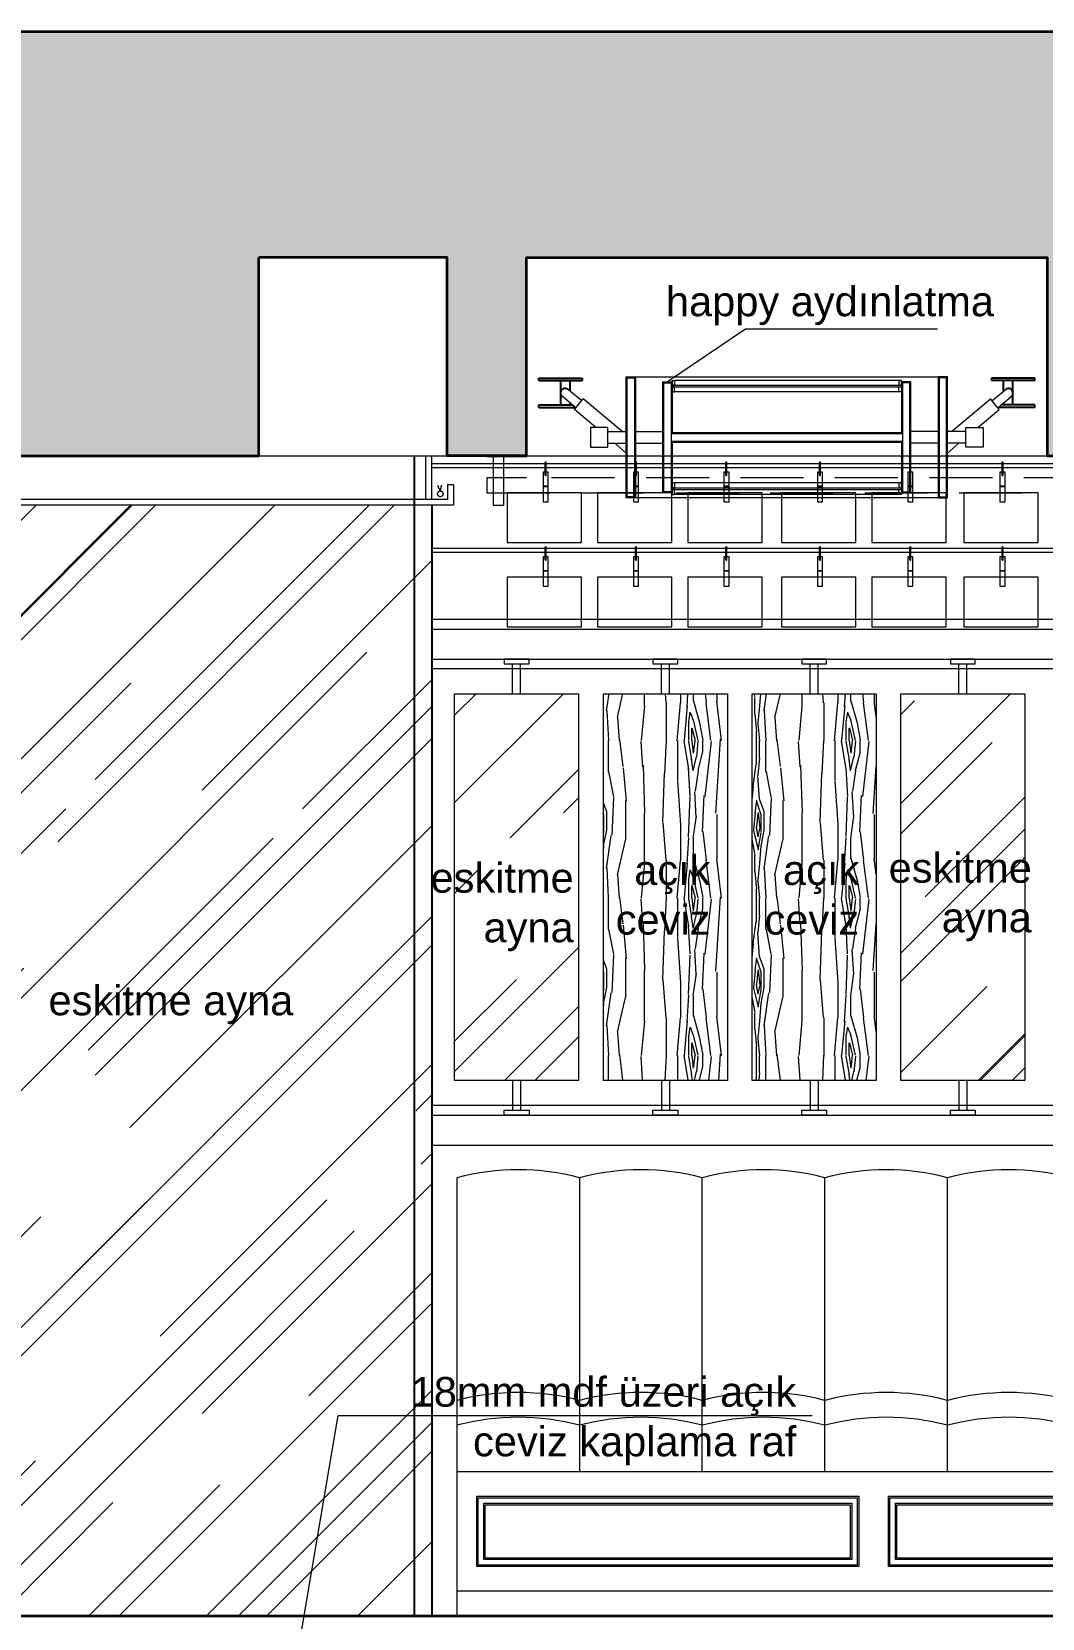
# Model space of a CAD drawing. Header units: millimetres. Extents: x 54215 to 67697, y 23496 to 56611.
# Drawn here: x 56216.8 to 56420.6, y 40920 to 41240 of the extents above; entities that cross this region are included whole.
import ezdxf

# ---------------------------------------------------------------- set-up
doc = ezdxf.new("R2010")
doc.units = ezdxf.units.MM
doc.linetypes.add('DASHED', pattern=[19.05, 12.7, -6.35])
for name, color, linetype, lineweight in [('- 0.25', 43, 'Continuous', 25), ('no3_ahsap gorunus arka ince', 53, 'Continuous', 15), ('no3_ahsap gorunus arka kalın', 43, 'Continuous', 15), ('no3_ahsap gorunus on ince', 32, 'Continuous', 13), ('no3_cam gorunus arka', 140, 'Continuous', 13), ('no3_cam gorunus on', 142, 'Continuous', 15), ('no3_duvar kaplama', 8, 'Continuous', 0), ('no3_duvar mevcut', 4, 'Continuous', 35), ('no3_döşeme kaplama', 8, 'Continuous', 0), ('no3_kutu profil gorunus', 8, 'Continuous', 0), ('no3_kutuprofil kesit', 74, 'Continuous', 18), ('no3_led doseme', 50, 'FENCELINE1', 0), ('no3_tavan aydınlatma', 50, 'Continuous', 13), ('no3_tefriş arka ince', 65, 'Continuous', 13), ('no3_yazı duvar', 152, 'Continuous', 0)]:
    doc.layers.add(name, color=color, linetype=linetype, lineweight=lineweight)
doc.layers.add('0 rölöve', color=7, linetype='Continuous', true_color=0xf1380e)
doc.layers.add('no3_alçıpan kesit', color=7, linetype='Continuous', lineweight=20, true_color=0xf5003d)
doc.layers.add('no3_tefriş ön ince', color=7, linetype='Continuous', lineweight=18, true_color=0x8c1aff)
doc.styles.get("Standard").update_dxf_attribs({"font": 'arial.ttf'})
doc.styles.add('style1', font='arial.ttf', dxfattribs={"height": 20})
doc.linetypes.add('FENCELINE1', pattern='A,0.25,-0.1,[133,ltypeshp.shx,S=0.1,R=0,X=-0.1,Y=0],-0.1,1', length=1.45)

# ---------------------------------------------------------------- blocks, each defined once
blk = doc.blocks.new('FAWETUK')
at = {"layer": 'no3_ahsap gorunus arka kalın'}
blk.add_lwpolyline([(10086.08, 17304.68), (10111.08, 17304.68), (10111.08, 17226.68), (10086.08, 17226.68)], close=True, dxfattribs=at)
at = {"layer": 'no3_kutuprofil kesit'}
for p, q in [((10097.78, 17304.68), (10097.78, 17310.68)), ((10099.38, 17304.68), (10099.38, 17310.68)), ((10097.78, 17226.68), (10097.78, 17220.68)), ((10099.38, 17226.68), (10099.38, 17220.68))]:
    blk.add_line(p, q, dxfattribs=at)
for points in [[(10096.08, 17310.68), (10101.08, 17310.68), (10101.08, 17311.68), (10096.08, 17311.68)], [(10096.08, 17220.68), (10101.08, 17220.68), (10101.08, 17219.68), (10096.08, 17219.68)]]:
    blk.add_lwpolyline(points, close=True, dxfattribs=at)
blk = doc.blocks.new('sfertkıkl')
at = {"layer": 'no3_duvar kaplama'}
for points in [[(3755.31, 3906.44), (3832.31, 3906.44), (3832.31, 3892.26), (3755.31, 3892.26)], [(3838.31, 3906.44), (3917.31, 3906.44), (3917.31, 3892.26), (3838.31, 3892.26)], [(3755.61, 3906.14), (3832.01, 3906.14), (3832.01, 3892.56), (3755.61, 3892.56)], [(3756.71, 3905.03), (3830.9, 3905.03), (3830.9, 3893.66), (3756.71, 3893.66)], [(3757.01, 3904.73), (3830.6, 3904.73), (3830.6, 3893.96), (3757.01, 3893.96)], [(3838.61, 3906.14), (3917.01, 3906.14), (3917.01, 3892.56), (3838.61, 3892.56)], [(3839.72, 3905.03), (3915.9, 3905.03), (3915.9, 3893.66), (3839.72, 3893.66)], [(3840.02, 3904.73), (3915.6, 3904.73), (3915.6, 3893.96), (3840.02, 3893.96)]]:
    blk.add_lwpolyline(points, close=True, dxfattribs=at)
at = {"layer": 'no3_tefriş ön ince'}
for p, q in [((3751.3, 3970.65), (3751.3, 3911.44)), ((3776.03, 3970.65), (3776.03, 3925.75)), ((3800.77, 3925.75), (3800.77, 3970.65)), ((3825.5, 3925.75), (3825.5, 3970.65)), ((3850.23, 3925.75), (3850.23, 3970.65)), ((3776.03, 3925.75), (3776.03, 3911.44)), ((3800.77, 3911.44), (3800.77, 3925.75)), ((3825.5, 3911.44), (3825.5, 3925.75)), ((3850.23, 3911.44), (3850.23, 3925.75)), ((3751.3, 3911.44), (4344.83, 3911.44)), ((3751.3, 3911.44), (3751.3, 3882.26)), ((4344.83, 3887.26), (3751.3, 3887.26))]:
    blk.add_line(p, q, dxfattribs=at)
for centre in [(3763.67, 3923.79), (3788.4, 3923.79), (3813.13, 3923.79), (3837.86, 3923.79), (3862.59, 3923.79), (3763.67, 3878.88), (3788.4, 3878.88), (3813.13, 3878.88), (3837.86, 3878.88), (3862.59, 3878.88), (3763.67, 3873.88), (3788.4, 3873.88), (3813.13, 3873.88), (3837.86, 3873.88), (3862.59, 3873.88)]:
    blk.add_arc(centre, 48.47, 75.219, 104.781, dxfattribs=at)
blk = doc.blocks.new('foto')
at = {"layer": 'no3_tefriş arka ince'}
for p, q in [((10116.64, 17348.73), (10116.64, 17351.29)), ((10116.84, 17348.73), (10116.84, 17351.29)), ((10117.25, 17346.53), (10116.23, 17346.53)), ((10117.25, 17346.43), (10116.23, 17346.43))]:
    blk.add_line(p, q, dxfattribs=at)
for points in [[(10117.25, 17349.36), (10116.23, 17349.36), (10116.23, 17343.41), (10117.25, 17343.41)], [(10108.95, 17345.21), (10108.95, 17335.21), (10123.95, 17335.21), (10123.95, 17345.21)]]:
    blk.add_lwpolyline(points, close=True, dxfattribs=at)
for centre, start, end in [((10116.74, 17351.29), 0, 180), ((10116.74, 17348.73), 180, 0)]:
    blk.add_arc(centre, 0.1, start, end, dxfattribs=at)
blk = doc.blocks.new('fe4ryvkukm')
for p, q in [((10581.13, 17423.32), (10581.13, 17423.82)), ((10581.13, 17423.82), (10589.85, 17423.82)), ((10589.85, 17423.82), (10589.85, 17423.32)), ((10672.41, 17423.82), (10672.41, 17423.32)), ((10681.13, 17423.82), (10672.41, 17423.82)), ((10681.13, 17423.32), (10681.13, 17423.82)), ((10581.13, 17423.32), (10589.85, 17423.32)), ((10585.53, 17418.4), (10585.53, 17423.32)), ((10587.43, 17421.17), (10587.43, 17423.32)), ((10681.13, 17423.32), (10672.41, 17423.32)), ((10674.83, 17421.17), (10674.83, 17423.32)), ((10676.73, 17418.4), (10676.73, 17423.32)), ((10581.13, 17417.9), (10581.13, 17418.4)), ((10581.13, 17418.4), (10587.92, 17418.4)), ((10581.13, 17417.9), (10581.13, 17418.4)), ((10581.13, 17417.9), (10588.52, 17417.9)), ((10587.43, 17418.4), (10587.43, 17418.81)), ((10681.13, 17417.9), (10673.74, 17417.9)), ((10681.13, 17418.4), (10674.34, 17418.4)), ((10674.83, 17418.4), (10674.83, 17418.81)), ((10681.13, 17417.9), (10681.13, 17418.4)), ((10681.13, 17417.9), (10681.13, 17418.4)), ((10654.25, 17401.65), (10654.25, 17401.35))]:
    blk.add_line(p, q)
for centre, start, end in [((10586.42, 17420.83), 48.6371, 233.2468), ((10675.84, 17420.83), 306.7532, 131.3629)]:
    blk.add_arc(centre, 0.906, start, end)
at = {"layer": 'no3_cam gorunus arka'}
for p, q in [((10608.01, 17422.35), (10654.25, 17422.35)), ((10608.01, 17422.05), (10654.25, 17422.05)), ((10608.01, 17401.65), (10654.25, 17401.65)), ((10608.01, 17401.35), (10654.25, 17401.35))]:
    blk.add_line(p, q, dxfattribs=at)
at = {"layer": 'no3_kutu profil gorunus'}
for p, q in [((10653.75, 17423.35), (10608.51, 17423.35)), ((10653.75, 17421.05), (10608.51, 17421.05)), ((10653.75, 17402.65), (10608.51, 17402.65)), ((10653.75, 17400.35), (10608.51, 17400.35))]:
    blk.add_line(p, q, dxfattribs=at)
blk.add_lwpolyline([(10598.96, 17424.05), (10663.3, 17424.05), (10663.3, 17399.65), (10598.96, 17399.65)], close=True, dxfattribs=at)
at = {"layer": 'no3_kutuprofil kesit'}
for p, q in [((10608.01, 17423.05), (10608.01, 17422.55)), ((10607.81, 17412.8), (10654.45, 17412.8)), ((10607.81, 17412.6), (10654.45, 17412.6)), ((10607.81, 17411.1), (10654.45, 17411.1)), ((10607.81, 17410.9), (10654.45, 17410.9))]:
    blk.add_line(p, q, dxfattribs=at)
for points in [[(10598.76, 17424.05), (10600.64, 17424.05), (10600.64, 17399.65), (10598.76, 17399.65)], [(10598.96, 17423.85), (10600.44, 17423.85), (10600.44, 17399.85), (10598.96, 17399.85)], [(10663.5, 17424.05), (10661.62, 17424.05), (10661.62, 17399.65), (10663.5, 17399.65)], [(10663.3, 17423.85), (10661.82, 17423.85), (10661.82, 17399.85), (10663.3, 17399.85)], [(10606.34, 17422.85), (10607.81, 17422.85), (10607.81, 17400.85), (10606.34, 17400.85)], [(10608.01, 17422.35), (10608.01, 17423.35), (10608.51, 17423.35), (10608.51, 17422.35)], [(10608.01, 17422.05), (10608.01, 17421.05), (10608.51, 17421.05), (10608.51, 17422.05)], [(10654.25, 17422.35), (10654.25, 17423.35), (10653.75, 17423.35), (10653.75, 17422.35)], [(10654.25, 17422.05), (10654.25, 17421.05), (10653.75, 17421.05), (10653.75, 17422.05)], [(10655.92, 17422.85), (10654.45, 17422.85), (10654.45, 17400.85), (10655.92, 17400.85)], [(10608.01, 17401.65), (10608.01, 17402.65), (10608.51, 17402.65), (10608.51, 17401.65)], [(10608.01, 17401.35), (10608.01, 17400.35), (10608.51, 17400.35), (10608.51, 17401.35)], [(10654.25, 17401.65), (10654.25, 17402.65), (10653.75, 17402.65), (10653.75, 17401.65)], [(10654.25, 17401.35), (10654.25, 17400.35), (10653.75, 17400.35), (10653.75, 17401.35)]]:
    blk.add_lwpolyline(points, close=True, dxfattribs=at)
for points in [[(10608.01, 17411.1), (10608.01, 17400.65), (10606.14, 17400.65), (10606.14, 17423.05), (10608.01, 17423.05), (10608.01, 17412.6)], [(10654.25, 17411.1), (10654.25, 17400.65), (10656.12, 17400.65), (10656.12, 17423.05), (10654.25, 17423.05), (10654.25, 17412.6)]]:
    blk.add_lwpolyline(points, dxfattribs=at)
at = {"layer": 'no3_tavan aydınlatma'}
for p, q in [((10589.77, 17419.21), (10586.86, 17421.64)), ((10672.49, 17419.21), (10675.4, 17421.64)), ((10588.61, 17417.83), (10585.88, 17420.11)), ((10588.29, 17417.44), (10590.09, 17419.6)), ((10592.59, 17413.85), (10588.29, 17417.44)), ((10597.93, 17413.05), (10590.09, 17419.6)), ((10664.33, 17413.05), (10672.17, 17419.6)), ((10669.67, 17413.85), (10673.97, 17417.44)), ((10673.97, 17417.44), (10672.17, 17419.6)), ((10673.65, 17417.83), (10676.38, 17420.11)), ((10595.04, 17413.85), (10591.54, 17413.85)), ((10591.54, 17413.85), (10591.54, 17409.85)), ((10595.04, 17409.85), (10595.04, 17413.85)), ((10595.04, 17413.05), (10598.96, 17413.05)), ((10595.04, 17409.85), (10595.04, 17411.8)), ((10600.46, 17413.05), (10606.16, 17413.05)), ((10661.8, 17413.05), (10656.1, 17413.05)), ((10667.22, 17413.05), (10663.3, 17413.05)), ((10667.22, 17409.85), (10667.22, 17413.85)), ((10667.22, 17413.85), (10670.72, 17413.85)), ((10670.72, 17413.85), (10670.72, 17409.85)), ((10591.54, 17409.85), (10595.04, 17409.85)), ((10591.54, 17409.85), (10595.04, 17409.85)), ((10595.04, 17410.65), (10598.96, 17410.65)), ((10595.04, 17410.65), (10596.42, 17410.65)), ((10598.76, 17408.69), (10596.42, 17410.65)), ((10600.46, 17410.65), (10606.16, 17410.65)), ((10661.8, 17410.65), (10656.1, 17410.65)), ((10667.22, 17410.65), (10663.3, 17410.65)), ((10663.5, 17408.69), (10665.84, 17410.65)), ((10670.72, 17409.85), (10667.22, 17409.85))]:
    blk.add_line(p, q, dxfattribs=at)

msp = doc.modelspace()

# ---------------------------------------------------------------- hatches: boundary and pattern name
at = {"layer": 'no3_ahsap gorunus on ince'}
h = msp.add_hatch(dxfattribs=at)
h.set_pattern_fill('WOOD8', color=256, scale=1.25, angle=90, style=0)
h.set_pattern_definition([(79.6952, (40265.8013, 29454.409), (31.74983754, 190.50003046), [3.549745, -351.42602]), (90, (40266.436, 29457.9), (-31.75, 31.75), [3.4925, -28.2575]), (108.4349, (40266.436, 29461.394), (-31.749949, 63.5000144), [3.01206, -97.390236]), (262.875, (40265.4838, 29464.2515), (31.74994545, 222.25001206), [2.55978, -253.41691]), (264.8056, (40265.1663, 29461.7115), (31.74984786, 317.50002107), [3.506915, -347.183297]), (284.0362, (40264.849, 29458.219), (31.7499378, -95.2500172), [3.92725, -126.98133]), (99.4623, (40265.8013, 29456.949), (-31.7499415, 158.750025), [1.93129, -191.196436]), (83.6598, (40265.4838, 29458.854), (-31.7500503, -253.9999805), [2.87509, -284.633384]), (275.7106, (40265.8013, 29461.7115), (31.7500422, -285.7499814), [3.190844, -315.89272]), (258.6901, (40266.119, 29458.5365), (31.7499244, 127.0000245), [1.61893, -160.27492]), (84.8056, (40266.1188, 29451.5515), (-31.74984786, -317.50002107), [3.506915, -347.183297]), (78.6901, (40266.436, 29455.044), (-31.7499244, -127.0000245), [3.237865, -158.65599]), (90, (40267.07, 29458.22), (-31.75, 31.75), [3.81, -27.94]), (110.556, (40267.0713, 29462.029), (-63.4998723, 158.7500585), [2.71272, -268.559407]), (93.8141, (40266.1188, 29464.569), (-31.7501949, 444.49997856), [4.773072, -472.534075]), (84.8056, (40265.8013, 29469.3315), (-31.74984786, -317.50002107), [3.506915, -347.183297]), (90, (40266.12, 29472.824), (-31.75, 31.75), [3.4925, -28.2575]), (95.1944, (40266.1188, 29444.5665), (-31.74984786, 317.50002107), [3.506915, -347.183297]), (84.8056, (40265.8013, 29448.059), (-31.74984786, -317.50002107), [3.506915, -347.183297]), (90, (40265.484, 29444.566), (-31.75, 31.75), [1.905, -29.845]), (95.1944, (40265.4838, 29446.4715), (-31.74984786, 317.50002107), [3.506915, -347.183297]), (90, (40265.166, 29449.964), (-31.75, 31.75), [3.175, -28.575]), (100.3048, (40265.1663, 29453.139), (31.74983754, -190.50003046), [3.549745, -351.42602]), (95.1944, (40264.5313, 29456.6315), (-31.74984786, 317.50002107), [3.506915, -347.183297]), (84.8056, (40264.2138, 29460.124), (-31.74984786, -317.50002107), [3.506915, -347.183297]), (84.8056, (40264.5313, 29463.6165), (-31.74984786, -317.50002107), [3.506915, -347.183297]), (81.8699, (40264.849, 29467.109), (-31.749979, -190.4999927), [4.490116, -220.01626]), (90, (40265.484, 29471.554), (-31.75, 31.75), [4.7625, -26.9875]), (77.4712, (40284.5338, 29470.284), (31.7499873, 158.7500097), [2.92719, -289.79333]), (84.2894, (40285.1688, 29473.1415), (-31.7500422, -285.7499814), [3.190844, -315.89272]), (98.1301, (40284.534, 29470.284), (-31.749979, 190.4999927), [2.245074, -222.261335]), (99.4623, (40284.2163, 29472.5065), (-31.7499415, 158.750025), [3.862546, -189.265147]), (90, (40283.58, 29444.566), (-31.75, 31.75), [3.81, -27.94]), (80.5377, (40283.5813, 29448.3765), (-31.7499415, -158.750025), [1.93129, -191.196436]), (291.8014, (40283.899, 29450.2815), (-31.749997, 95.2500082), [1.7098, -169.26919]), (282.9946, (40284.5338, 29448.694), (-63.49992333, 285.75002432), [4.23599, -419.36184]), (82.875, (40284.5338, 29473.7765), (-31.74994545, -222.25001206), [2.55978, -253.41691]), (97.125, (40284.5338, 29473.7765), (-31.74994545, 222.25001206), [2.55978, -253.41691]), (90, (40284.216, 29444.566), (-31.75, 31.75), [2.54, -29.21]), (284.0362, (40284.216, 29447.1065), (31.7499378, -95.2500172), [2.61817, -128.290447]), (86.6335, (40283.2638, 29451.5515), (-31.75034835, -507.9999787), [5.406835, -535.276203]), (87.7094, (40283.5813, 29456.949), (-31.74986489, -762.00000361), [7.94385, -786.440896]), (93.1798, (40283.8988, 29464.8865), (-31.74971557, 539.75001546), [5.723826, -566.65746]), (99.4623, (40283.5813, 29470.6015), (-31.7499415, 158.750025), [5.793835, -187.33389]), (100.3048, (40286.4388, 29444.5665), (31.74983754, -190.50003046), [3.549745, -351.42602]), (105.9454, (40285.804, 29448.059), (31.749997, -127.0000041), [4.622864, -226.52063]), (90, (40284.534, 29452.504), (-31.75, 31.75), [4.1275, -27.6225]), (81.8699, (40284.534, 29456.6315), (-31.749979, -190.4999927), [4.490116, -220.01626]), (93.5763, (40285.1688, 29461.0765), (-31.74970504, 476.25002104), [5.089906, -503.901297]), (81.2538, (40284.8513, 29466.1565), (31.75013284, 222.2499795), [4.176046, -413.42999]), (75.9638, (40285.486, 29470.284), (-31.7499378, -95.2500172), [3.92725, -126.98133]), (90, (40286.44, 29474.094), (-31.75, 31.75), [2.2225, -29.5275]), (264.8056, (40283.2638, 29451.5515), (31.74984786, 317.50002107), [7.013797, -343.676415]), (85.2364, (40281.3588, 29444.5665), (-31.7497312, -349.25003054), [7.646416, -374.674225]), (90, (40281.994, 29452.186), (-31.75, 31.75), [7.3025, -24.4475]), (94.0856, (40281.9938, 29459.489), (-31.74987745, 412.75000471), [8.912637, -436.71982]), (90, (40281.36, 29468.38), (-31.75, 31.75), [7.9375, -23.8125]), (97.125, (40288.0263, 29444.5665), (-31.74994545, 222.25001206), [7.67931, -248.29738]), (96.3402, (40287.0738, 29452.1865), (-31.7500503, 253.9999805), [5.75018, -281.758295]), (87.5104, (40286.4388, 29457.9015), (-31.75056746, -698.49998322), [7.30939, -723.630506]), (83.4802, (40286.7563, 29465.204), (-95.24998523, -825.49999383), [11.184826, -1107.298776]), (93.0128, (40267.3888, 29444.5665), (-31.75013083, 571.50000035), [6.04085, -598.04411]), (81.8699, (40267.0713, 29450.599), (-31.749979, -190.4999927), [6.73519, -217.77122]), (87.6141, (40268.0238, 29457.2665), (-31.749452445, -730.25001615), [7.626604, -755.03456]), (100.6197, (40268.3413, 29464.8865), (63.50025655, -349.24994886), [5.16852, -511.684016]), (90, (40267.39, 29469.966), (-31.75, 31.75), [6.35, -25.4]), (86.8202, (40263.5788, 29444.5665), (-31.74971557, -539.75001546), [5.723826, -566.65746]), (96.009, (40263.8963, 29450.2815), (31.74997813, -317.49999261), [6.065837, -600.517055]), (96.7098, (40263.2613, 29456.314), (31.74980626, -285.75003187), [5.43471, -538.037722]), (84.2894, (40262.6263, 29461.7115), (-31.7500422, -285.7499814), [6.381686, -312.701877]), (77.9052, (40263.2613, 29468.0615), (-63.50021354, -285.74995565), [4.5459, -450.044915]), (99.4623, (40264.214, 29472.5065), (-31.7499415, 158.750025), [3.862546, -189.265147]), (93.8141, (40269.6113, 29444.5665), (-31.7501949, 444.49997856), [4.773072, -472.534075]), (77.1957, (40269.2938, 29449.329), (-95.25023505, -412.74993153), [7.163117, -709.14952]), (90, (40270.88, 29456.314), (-31.75, 31.75), [7.9375, -23.8125]), (95.4403, (40270.8813, 29464.2515), (31.74978958, -349.25001041), [6.697662, -663.06932]), (96.7098, (40270.2463, 29470.919), (31.74980626, -285.75003187), [5.43471, -538.037722]), (90, (40261.356, 29444.566), (-31.75, 31.75), [5.3975, -26.3525]), (98.1301, (40261.3563, 29449.964), (-31.749979, 190.4999927), [8.980265, -215.526144]), (87.6141, (40260.0863, 29458.854), (-31.749452445, -730.25001615), [7.626604, -755.03456]), (84.4725, (40260.4038, 29466.474), (63.4995361, 666.750055065), [9.888474, -978.959656]), (96.8428, (40290.2488, 29444.5665), (63.50025396, -539.7499801), [7.99446, -791.450125]), (90, (40289.296, 29452.504), (-31.75, 31.75), [8.89, -22.86]), (86.3478, (40289.2963, 29461.394), (-63.499596495, -984.25003018), [14.952853, -1480.33394]), (90, (40279.136, 29444.566), (-31.75, 31.75), [7.62, -24.13]), (94.7636, (40279.1363, 29452.1865), (-31.7497312, 349.25003054), [7.646416, -374.674225]), (88.1524, (40278.5013, 29459.8065), (-31.74981979, -952.50001476), [9.84761, -974.914357]), (87.2737, (40278.8188, 29469.649), (-31.74987355, -635.00000912), [6.675056, -660.830467]), (84.8056, (40274.0563, 29444.5665), (-31.74984786, -317.50002107), [7.013797, -343.676414]), (90, (40274.69, 29451.55), (-31.75, 31.75), [10.16, -21.59]), (91.9092, (40274.6913, 29461.7115), (-31.75076966, 920.7499695), [9.530302, -943.498716]), (93.5763, (40274.3738, 29471.2365), (-31.74970504, 476.25002104), [5.089906, -503.901297])])
h.paths.add_polyline_path([(56343.768, 41028.523), (56345.368, 41028.523), (56357.068, 41028.523), (56357.068, 41106.523), (56345.368, 41106.523), (56343.768, 41106.523), (56332.068, 41106.523), (56332.068, 41028.523)])
h = msp.add_hatch(dxfattribs=at)
h.set_pattern_fill('WOOD8', color=256, scale=1.25, angle=90, style=0)
h.set_pattern_definition([(79.6952, (40265.8013, 29454.409), (31.74983754, 190.50003046), [3.549745, -351.42602]), (90, (40266.436, 29457.9), (-31.75, 31.75), [3.4925, -28.2575]), (108.4349, (40266.436, 29461.394), (-31.749949, 63.5000144), [3.01206, -97.390236]), (262.875, (40265.4838, 29464.2515), (31.74994545, 222.25001206), [2.55978, -253.41691]), (264.8056, (40265.1663, 29461.7115), (31.74984786, 317.50002107), [3.506915, -347.183297]), (284.0362, (40264.849, 29458.219), (31.7499378, -95.2500172), [3.92725, -126.98133]), (99.4623, (40265.8013, 29456.949), (-31.7499415, 158.750025), [1.93129, -191.196436]), (83.6598, (40265.4838, 29458.854), (-31.7500503, -253.9999805), [2.87509, -284.633384]), (275.7106, (40265.8013, 29461.7115), (31.7500422, -285.7499814), [3.190844, -315.89272]), (258.6901, (40266.119, 29458.5365), (31.7499244, 127.0000245), [1.61893, -160.27492]), (84.8056, (40266.1188, 29451.5515), (-31.74984786, -317.50002107), [3.506915, -347.183297]), (78.6901, (40266.436, 29455.044), (-31.7499244, -127.0000245), [3.237865, -158.65599]), (90, (40267.07, 29458.22), (-31.75, 31.75), [3.81, -27.94]), (110.556, (40267.0713, 29462.029), (-63.4998723, 158.7500585), [2.71272, -268.559407]), (93.8141, (40266.1188, 29464.569), (-31.7501949, 444.49997856), [4.773072, -472.534075]), (84.8056, (40265.8013, 29469.3315), (-31.74984786, -317.50002107), [3.506915, -347.183297]), (90, (40266.12, 29472.824), (-31.75, 31.75), [3.4925, -28.2575]), (95.1944, (40266.1188, 29444.5665), (-31.74984786, 317.50002107), [3.506915, -347.183297]), (84.8056, (40265.8013, 29448.059), (-31.74984786, -317.50002107), [3.506915, -347.183297]), (90, (40265.484, 29444.566), (-31.75, 31.75), [1.905, -29.845]), (95.1944, (40265.4838, 29446.4715), (-31.74984786, 317.50002107), [3.506915, -347.183297]), (90, (40265.166, 29449.964), (-31.75, 31.75), [3.175, -28.575]), (100.3048, (40265.1663, 29453.139), (31.74983754, -190.50003046), [3.549745, -351.42602]), (95.1944, (40264.5313, 29456.6315), (-31.74984786, 317.50002107), [3.506915, -347.183297]), (84.8056, (40264.2138, 29460.124), (-31.74984786, -317.50002107), [3.506915, -347.183297]), (84.8056, (40264.5313, 29463.6165), (-31.74984786, -317.50002107), [3.506915, -347.183297]), (81.8699, (40264.849, 29467.109), (-31.749979, -190.4999927), [4.490116, -220.01626]), (90, (40265.484, 29471.554), (-31.75, 31.75), [4.7625, -26.9875]), (77.4712, (40284.5338, 29470.284), (31.7499873, 158.7500097), [2.92719, -289.79333]), (84.2894, (40285.1688, 29473.1415), (-31.7500422, -285.7499814), [3.190844, -315.89272]), (98.1301, (40284.534, 29470.284), (-31.749979, 190.4999927), [2.245074, -222.261335]), (99.4623, (40284.2163, 29472.5065), (-31.7499415, 158.750025), [3.862546, -189.265147]), (90, (40283.58, 29444.566), (-31.75, 31.75), [3.81, -27.94]), (80.5377, (40283.5813, 29448.3765), (-31.7499415, -158.750025), [1.93129, -191.196436]), (291.8014, (40283.899, 29450.2815), (-31.749997, 95.2500082), [1.7098, -169.26919]), (282.9946, (40284.5338, 29448.694), (-63.49992333, 285.75002432), [4.23599, -419.36184]), (82.875, (40284.5338, 29473.7765), (-31.74994545, -222.25001206), [2.55978, -253.41691]), (97.125, (40284.5338, 29473.7765), (-31.74994545, 222.25001206), [2.55978, -253.41691]), (90, (40284.216, 29444.566), (-31.75, 31.75), [2.54, -29.21]), (284.0362, (40284.216, 29447.1065), (31.7499378, -95.2500172), [2.61817, -128.290447]), (86.6335, (40283.2638, 29451.5515), (-31.75034835, -507.9999787), [5.406835, -535.276203]), (87.7094, (40283.5813, 29456.949), (-31.74986489, -762.00000361), [7.94385, -786.440896]), (93.1798, (40283.8988, 29464.8865), (-31.74971557, 539.75001546), [5.723826, -566.65746]), (99.4623, (40283.5813, 29470.6015), (-31.7499415, 158.750025), [5.793835, -187.33389]), (100.3048, (40286.4388, 29444.5665), (31.74983754, -190.50003046), [3.549745, -351.42602]), (105.9454, (40285.804, 29448.059), (31.749997, -127.0000041), [4.622864, -226.52063]), (90, (40284.534, 29452.504), (-31.75, 31.75), [4.1275, -27.6225]), (81.8699, (40284.534, 29456.6315), (-31.749979, -190.4999927), [4.490116, -220.01626]), (93.5763, (40285.1688, 29461.0765), (-31.74970504, 476.25002104), [5.089906, -503.901297]), (81.2538, (40284.8513, 29466.1565), (31.75013284, 222.2499795), [4.176046, -413.42999]), (75.9638, (40285.486, 29470.284), (-31.7499378, -95.2500172), [3.92725, -126.98133]), (90, (40286.44, 29474.094), (-31.75, 31.75), [2.2225, -29.5275]), (264.8056, (40283.2638, 29451.5515), (31.74984786, 317.50002107), [7.013797, -343.676415]), (85.2364, (40281.3588, 29444.5665), (-31.7497312, -349.25003054), [7.646416, -374.674225]), (90, (40281.994, 29452.186), (-31.75, 31.75), [7.3025, -24.4475]), (94.0856, (40281.9938, 29459.489), (-31.74987745, 412.75000471), [8.912637, -436.71982]), (90, (40281.36, 29468.38), (-31.75, 31.75), [7.9375, -23.8125]), (97.125, (40288.0263, 29444.5665), (-31.74994545, 222.25001206), [7.67931, -248.29738]), (96.3402, (40287.0738, 29452.1865), (-31.7500503, 253.9999805), [5.75018, -281.758295]), (87.5104, (40286.4388, 29457.9015), (-31.75056746, -698.49998322), [7.30939, -723.630506]), (83.4802, (40286.7563, 29465.204), (-95.24998523, -825.49999383), [11.184826, -1107.298776]), (93.0128, (40267.3888, 29444.5665), (-31.75013083, 571.50000035), [6.04085, -598.04411]), (81.8699, (40267.0713, 29450.599), (-31.749979, -190.4999927), [6.73519, -217.77122]), (87.6141, (40268.0238, 29457.2665), (-31.749452445, -730.25001615), [7.626604, -755.03456]), (100.6197, (40268.3413, 29464.8865), (63.50025655, -349.24994886), [5.16852, -511.684016]), (90, (40267.39, 29469.966), (-31.75, 31.75), [6.35, -25.4]), (86.8202, (40263.5788, 29444.5665), (-31.74971557, -539.75001546), [5.723826, -566.65746]), (96.009, (40263.8963, 29450.2815), (31.74997813, -317.49999261), [6.065837, -600.517055]), (96.7098, (40263.2613, 29456.314), (31.74980626, -285.75003187), [5.43471, -538.037722]), (84.2894, (40262.6263, 29461.7115), (-31.7500422, -285.7499814), [6.381686, -312.701877]), (77.9052, (40263.2613, 29468.0615), (-63.50021354, -285.74995565), [4.5459, -450.044915]), (99.4623, (40264.214, 29472.5065), (-31.7499415, 158.750025), [3.862546, -189.265147]), (93.8141, (40269.6113, 29444.5665), (-31.7501949, 444.49997856), [4.773072, -472.534075]), (77.1957, (40269.2938, 29449.329), (-95.25023505, -412.74993153), [7.163117, -709.14952]), (90, (40270.88, 29456.314), (-31.75, 31.75), [7.9375, -23.8125]), (95.4403, (40270.8813, 29464.2515), (31.74978958, -349.25001041), [6.697662, -663.06932]), (96.7098, (40270.2463, 29470.919), (31.74980626, -285.75003187), [5.43471, -538.037722]), (90, (40261.356, 29444.566), (-31.75, 31.75), [5.3975, -26.3525]), (98.1301, (40261.3563, 29449.964), (-31.749979, 190.4999927), [8.980265, -215.526144]), (87.6141, (40260.0863, 29458.854), (-31.749452445, -730.25001615), [7.626604, -755.03456]), (84.4725, (40260.4038, 29466.474), (63.4995361, 666.750055065), [9.888474, -978.959656]), (96.8428, (40290.2488, 29444.5665), (63.50025396, -539.7499801), [7.99446, -791.450125]), (90, (40289.296, 29452.504), (-31.75, 31.75), [8.89, -22.86]), (86.3478, (40289.2963, 29461.394), (-63.499596495, -984.25003018), [14.952853, -1480.33394]), (90, (40279.136, 29444.566), (-31.75, 31.75), [7.62, -24.13]), (94.7636, (40279.1363, 29452.1865), (-31.7497312, 349.25003054), [7.646416, -374.674225]), (88.1524, (40278.5013, 29459.8065), (-31.74981979, -952.50001476), [9.84761, -974.914357]), (87.2737, (40278.8188, 29469.649), (-31.74987355, -635.00000912), [6.675056, -660.830467]), (84.8056, (40274.0563, 29444.5665), (-31.74984786, -317.50002107), [7.013797, -343.676414]), (90, (40274.69, 29451.55), (-31.75, 31.75), [10.16, -21.59]), (91.9092, (40274.6913, 29461.7115), (-31.75076966, 920.7499695), [9.530302, -943.498716]), (93.5763, (40274.3738, 29471.2365), (-31.74970504, 476.25002104), [5.089906, -503.901297])])
h.paths.add_polyline_path([(56373.768, 41028.523), (56375.368, 41028.523), (56387.068, 41028.523), (56387.068, 41106.523), (56375.368, 41106.523), (56373.768, 41106.523), (56362.068, 41106.523), (56362.068, 41028.523)])
at = {"layer": 'no3_cam gorunus on'}
h = msp.add_hatch(dxfattribs=at)
h.set_pattern_fill('AR-RROOF', color=256, angle=45)
h.set_pattern_definition([(45, (46221.926, 23801.847), (21.552615, 57.47364), [381, -50.8, 127, -25.4]), (45, (46236.834, 23834.715), (-41.847994, 5.92697), [76.2, -8.382, 152.4, -19.05]), (45, (46215.64, 23826.094), (81.36112, 105.428207), [203.2, -35.56, 101.6, -25.4])])
h.paths.add_polyline_path([(56313.769, 41028.523), (56315.369, 41028.523), (56327.069, 41028.523), (56327.069, 41106.523), (56315.369, 41106.523), (56313.769, 41106.523), (56302.069, 41106.523), (56302.069, 41028.523)])
h = msp.add_hatch(dxfattribs=at)
h.set_pattern_fill('AR-RROOF', color=256, angle=45)
h.set_pattern_definition([(45, (46221.926, 23801.847), (21.552615, 57.47364), [381, -50.8, 127, -25.4]), (45, (46236.834, 23834.715), (-41.847994, 5.92697), [76.2, -8.382, 152.4, -19.05]), (45, (46215.64, 23826.094), (81.36112, 105.428207), [203.2, -35.56, 101.6, -25.4])])
h.paths.add_polyline_path([(56403.767, 41028.523), (56405.367, 41028.523), (56417.067, 41028.523), (56417.067, 41106.523), (56405.367, 41106.523), (56403.767, 41106.523), (56392.067, 41106.523), (56392.067, 41028.523)])
at = {"layer": 'no3_duvar kaplama'}
h = msp.add_hatch(dxfattribs=at)
h.set_pattern_fill('JIS_STN_2.5', color=256, scale=3)
h.set_pattern_definition([(45, (43689.048, 19634.885), (-5.3033009, 5.3033009), []), (45, (43694.343, 19634.885), (-5.3033009, 5.3033009), [3.6, -1.5])])
h.paths.add_polyline_path([(57465.888, 41139.963), (57465.888, 41239.963), (55417.539, 41239.963), (55417.539, 40557.963), (57735.614, 40557.963), (57735.614, 40567.963), (57637.388, 40567.963), (57637.388, 40572.963), (57607.388, 40572.963), (57607.388, 40590.463), (57577.388, 40590.463), (57577.388, 40607.963), (56955.888, 40607.963), (56955.888, 40606.963), (56955.888, 40599.463), (55456.888, 40599.463), (55456.888, 41154.463), (55503.388, 41154.463), (55503.388, 41194.463), (55640.054, 41194.463), (55640.054, 41154.463), (55724.054, 41154.463), (55724.054, 41194.463), (55829.054, 41194.463), (55829.054, 41154.463), (55845.054, 41154.463), (55845.054, 41194.463), (55950.054, 41194.463), (55950.054, 41154.463), (55966.054, 41154.463), (55966.054, 41194.463), (56071.054, 41194.463), (56071.054, 41154.463), (56087.054, 41154.463), (56087.054, 41194.463), (56192.054, 41194.463), (56192.054, 41154.463), (56200.054, 41154.463), (56254.554, 41154.463), (56262.554, 41154.463), (56262.554, 41194.463), (56300.554, 41194.463), (56300.554, 41154.463), (56316.554, 41154.463), (56316.554, 41194.463), (56421.554, 41194.463), (56421.554, 41154.463), (56437.554, 41154.463), (56437.554, 41194.463), (56542.554, 41194.463), (56542.554, 41154.463), (56558.554, 41154.463), (56558.554, 41194.463), (56663.554, 41194.463), (56663.554, 41154.463), (56679.554, 41154.463), (56679.554, 41194.463), (56784.554, 41194.463), (56784.554, 41154.463), (56800.554, 41154.463), (56800.554, 41194.463), (56905.554, 41194.463), (56905.554, 41154.463), (56913.554, 41154.463), (56955.888, 41154.463), (56965.888, 41154.463), (56965.888, 41139.963)])
h = msp.add_hatch(dxfattribs=at)
h.set_pattern_fill('AR-RROOF', color=256, angle=45)
h.set_pattern_definition([(45, (46221.925, 23801.787), (21.552615, 57.47364), [381, -50.8, 127, -25.4]), (45, (46236.832, 23834.654), (-41.847994, 5.92697), [76.2, -8.382, 152.4, -19.05]), (45, (46215.639, 23826.033), (81.36112, 105.428207), [203.2, -35.56, 101.6, -25.4])])
h.paths.add_polyline_path([(56201.804, 40920.463), (56297.454, 40920.463), (56297.454, 41144.463), (56201.804, 41144.463)])
h.paths.add_polyline_path([(56955.888, 41154.463), (56912.184, 41154.463), (56912.184, 41149.973), (56913.554, 41149.973), (56913.554, 41146.973), (56912.184, 41146.973), (56912.184, 41144.451), (56910.181, 41144.451), (56910.181, 41146.973), (56901.154, 41146.973), (56901.154, 40920.463), (56955.888, 40920.463)])

# ---------------------------------------------------------------- linework, layer by layer
at = {"layer": '- 0.25'}
msp.add_line((56293.888, 41154.463), (56293.888, 40920.463), dxfattribs=at)
for p, q in [((55417.539, 41239.963), (56824.038, 41239.963)), ((56297.454, 41144.463), (56297.454, 40920.463))]:
    msp.add_line(p, q)
at = {"layer": 'no3_ahsap gorunus arka ince'}
for p, q in [((56901.154, 41121.463), (56297.454, 41121.463)), ((56901.154, 41111.463), (56297.454, 41111.463)), ((56901.154, 41023.463), (56297.454, 41023.463))]:
    msp.add_line(p, q, dxfattribs=at)
at = {"layer": 'no3_ahsap gorunus on ince'}
for p, q in [((56297.454, 41119.463), (56901.154, 41119.463)), ((56297.454, 41113.463), (56901.154, 41113.463)), ((56297.454, 41021.463), (56901.154, 41021.463)), ((56297.454, 41015.463), (56901.154, 41015.463))]:
    msp.add_line(p, q, dxfattribs=at)
at = {"layer": 'no3_alçıpan kesit'}
for p, q in [((56296.254, 41145.663), (56296.254, 41154.463)), ((56297.454, 41145.663), (56297.454, 41154.463)), ((56300.649, 41148.663), (56301.849, 41148.663))]:
    msp.add_line(p, q, dxfattribs=at)
for points in [[(56301.849, 41148.663), (56301.849, 41144.463), (56199.604, 41144.463)], [(56300.649, 41148.663), (56300.649, 41145.663), (56199.604, 41145.663)]]:
    msp.add_lwpolyline(points, dxfattribs=at)
at = {"layer": 'no3_duvar mevcut'}
for p, q in [((57465.888, 41239.963), (55417.539, 41239.963)), ((56262.554, 41154.463), (56262.554, 41194.463)), ((56192.054, 41154.463), (56254.554, 41154.463)), ((56254.554, 41154.463), (56262.554, 41154.463)), ((56955.888, 40920.463), (56201.804, 40920.463))]:
    msp.add_line(p, q, dxfattribs=at)
for points in [[(56316.554, 41154.463), (56300.554, 41154.463), (56300.554, 41194.463), (56262.554, 41194.463)], [(56308.554, 41154.463), (56316.554, 41154.463), (56316.554, 41194.463), (56421.554, 41194.463), (56421.554, 41154.463), (56437.554, 41154.463), (56437.554, 41194.463), (56542.554, 41194.463), (56542.554, 41154.463), (56558.554, 41154.463), (56558.554, 41194.463), (56663.554, 41194.463), (56663.554, 41154.463), (56679.554, 41154.463), (56679.554, 41194.463), (56784.554, 41194.463), (56784.554, 41154.463), (56800.554, 41154.463), (56800.554, 41194.463), (56905.554, 41194.463), (56905.554, 41154.463), (56913.554, 41154.463)]]:
    msp.add_lwpolyline(points, dxfattribs=at)
at = {"layer": 'no3_döşeme kaplama'}
msp.add_line((55790.604, 40920.463), (56955.888, 40920.463), dxfattribs=at)
at = {"layer": 'no3_kutu profil gorunus'}
for p, q in [((56901.154, 41152.798), (56297.454, 41152.798)), ((56901.154, 41151.998), (56297.454, 41151.998)), ((56901.154, 41135.757), (56297.454, 41135.757)), ((56901.154, 41134.957), (56297.454, 41134.957))]:
    msp.add_line(p, q, dxfattribs=at)
at = {"layer": 'no3_kutuprofil kesit', "linetype": 'DASHED'}
for p, q in [((56316.554, 41149.973), (56308.554, 41149.973)), ((56308.554, 41149.973), (56308.554, 41146.973)), ((56429.563, 41149.973), (56316.554, 41149.973)), ((56308.554, 41146.973), (56429.563, 41146.973))]:
    msp.add_line(p, q, dxfattribs=at)
msp.add_lwpolyline([(56309.925, 41154.463), (56311.928, 41154.463), (56311.928, 41144.451), (56309.925, 41144.451)], close=True, dxfattribs=at)
at = {"layer": 'no3_led doseme'}
for q in [(56298.652, 41148.485), (56299.463, 41148.564)]:
    msp.add_line((56299.18, 41147.337), q, dxfattribs=at)
msp.add_circle((56299.18, 41146.77), 0.567, dxfattribs=at)
at = {"layer": 'no3_tefriş arka ince'}
for p, q in [((56262.554, 41154.463), (56300.554, 41154.463)), ((56316.554, 41154.463), (56421.554, 41154.463))]:
    msp.add_line(p, q, dxfattribs=at)
at = {"layer": 'no3_yazı duvar'}
for points in [[(56399.432, 41180.012), (56360.703, 41180.012), (56345, 41169.363)], [(56249.206, 40787.963), (56278.552, 40960.944), (56374.138, 40960.944)]]:
    msp.add_lwpolyline(points, dxfattribs=at)

# ---------------------------------------------------------------- block references
for name, p in [('fe4ryvkukm', (45737.925, 23746.314)), ('foto', (46203.702, 23801.787)), ('foto', (46221.925, 23801.787)), ('foto', (46240.147, 23801.787)), ('foto', (46259.013, 23801.787)), ('foto', (46277.235, 23801.787)), ('foto', (46295.81, 23801.787)), ('foto', (46203.702, 23784.746)), ('foto', (46221.925, 23784.746)), ('foto', (46240.147, 23784.746)), ('foto', (46259.013, 23784.746)), ('foto', (46277.235, 23784.746)), ('foto', (46295.81, 23784.746)), ('FAWETUK', (46215.989, 23801.787)), ('FAWETUK', (46245.989, 23801.787)), ('FAWETUK', (46275.988, 23801.787)), ('FAWETUK', (46305.987, 23801.787))]:
    msp.add_blockref(name, p)
at = {"layer": '0 rölöve'}
msp.add_blockref('sfertkıkl', (52551.235, 37038.207), dxfattribs=at)

# ---------------------------------------------------------------- texts
at = {"layer": 'no3_yazı duvar', "char_height": 6, "attachment_point": 3}
for s, insert, width in [('happy aydınlatma', (56410.838, 41188.597), 108.02303), ('açık ceviz', (56353.649, 41073.902), 17.58268), ('açık ceviz', (56383.656, 41073.902), 17.58268), ('eskitme ayna', (56418.462, 41074.351), 21.80148), ('eskitme ayna', (56326.08, 41072.351), 21.80148), ('eskitme ayna', (56269.545, 41047.627), 108.02303)]:
    msp.add_mtext(s, dxfattribs=dict(at, insert=insert, width=width))
at = {"layer": 'no3_yazı duvar', "insert": (56370.987, 40968.695), "char_height": 6, "width": 196.13956, "attachment_point": 3, "style": 'style1'}
msp.add_mtext('18mm mdf üzeri açık\\P ceviz kaplama raf', dxfattribs=at)

doc.saveas('drawing.dxf')
